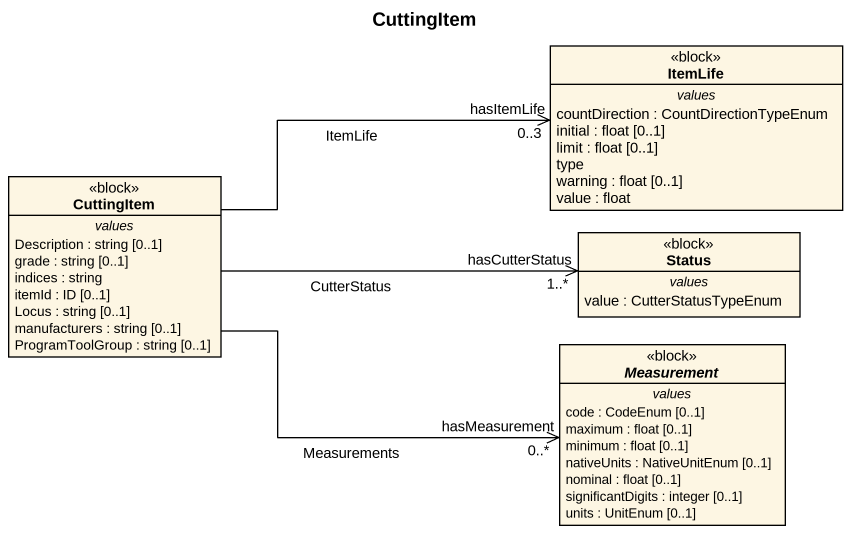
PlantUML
@startuml
title CuttingItem
hide circle
hide empty members
class ItemLife <<block>> {
  -- values --
  countDirection : CountDirectionTypeEnum
  initial : float [0..1]
  limit : float [0..1]
  type
  warning : float [0..1]
  value : float
}
class CuttingItem <<block>> {
  -- values --
  Description : string [0..1]
  grade : string [0..1]
  indices : string
  itemId : ID [0..1]
  Locus : string [0..1]
  manufacturers : string [0..1]
  ProgramToolGroup : string [0..1]
}
class Status <<block>> {
  -- values --
  value : CutterStatusTypeEnum
}
abstract class Measurement <<block>> {
  -- values --
  code : CodeEnum [0..1]
  maximum : float [0..1]
  minimum : float [0..1]
  nativeUnits : NativeUnitEnum [0..1]
  nominal : float [0..1]
  significantDigits : integer [0..1]
  units : UnitEnum [0..1]
}
CuttingItem -right-> "hasItemLife\n0..3" ItemLife : ItemLife
CuttingItem -right-> "hasCutterStatus\n1..*" Status : CutterStatus
CuttingItem -right-> "hasMeasurement\n0..*" Measurement : Measurements
@enduml
